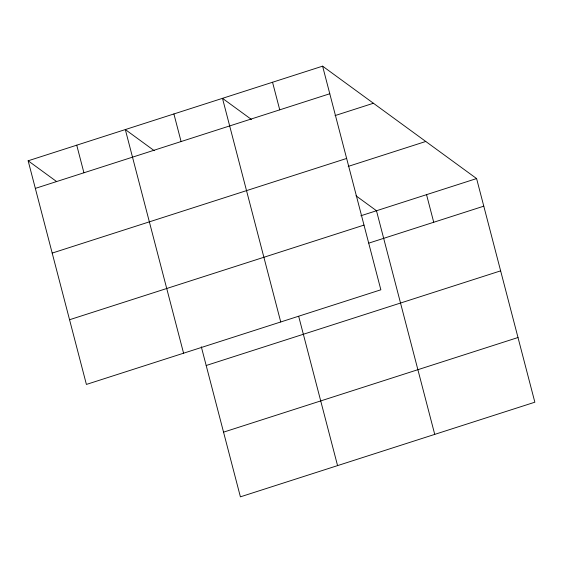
<?xml version="1.0" encoding="UTF-8"?>
<svg xmlns="http://www.w3.org/2000/svg" width="563" height="563" viewBox="0 0 563 563"><rect width="100%" height="100%" fill="white"/><g stroke="black" fill="none" stroke-linecap="round" stroke-linejoin="round"><path stroke-width="0.84" d="M322.599 66.16L380.855 289.797L86.406 384.43L28.15 160.793L322.599 66.16L476.594 178.57L534.85 402.207L240.401 496.84L201.308 346.773M35.342 188.394L329.791 93.754M335.041 115.591L373.417 103.254M52.19 253.083L346.639 158.449M348.187 166.409L425.776 141.475M360.841 215.777L476.594 178.57M69.552 319.735L364.001 225.101M368.849 243.11L483.786 206.171M206.185 365.5L500.634 270.859M223.546 432.152L518.002 337.519M251.429 119.455L222.484 98.335L280.74 321.973M356.013 195.804L376.485 210.745L434.735 434.383M154.255 150.687L125.317 129.56L183.573 353.198M28.15 160.793L56.384 181.399M426.543 194.657L433.728 222.258M272.541 82.247L279.734 109.841M298.7 316.392L337.568 465.615M173.904 113.944L181.089 141.545M76.737 145.177L83.922 172.778"/></g></svg>
